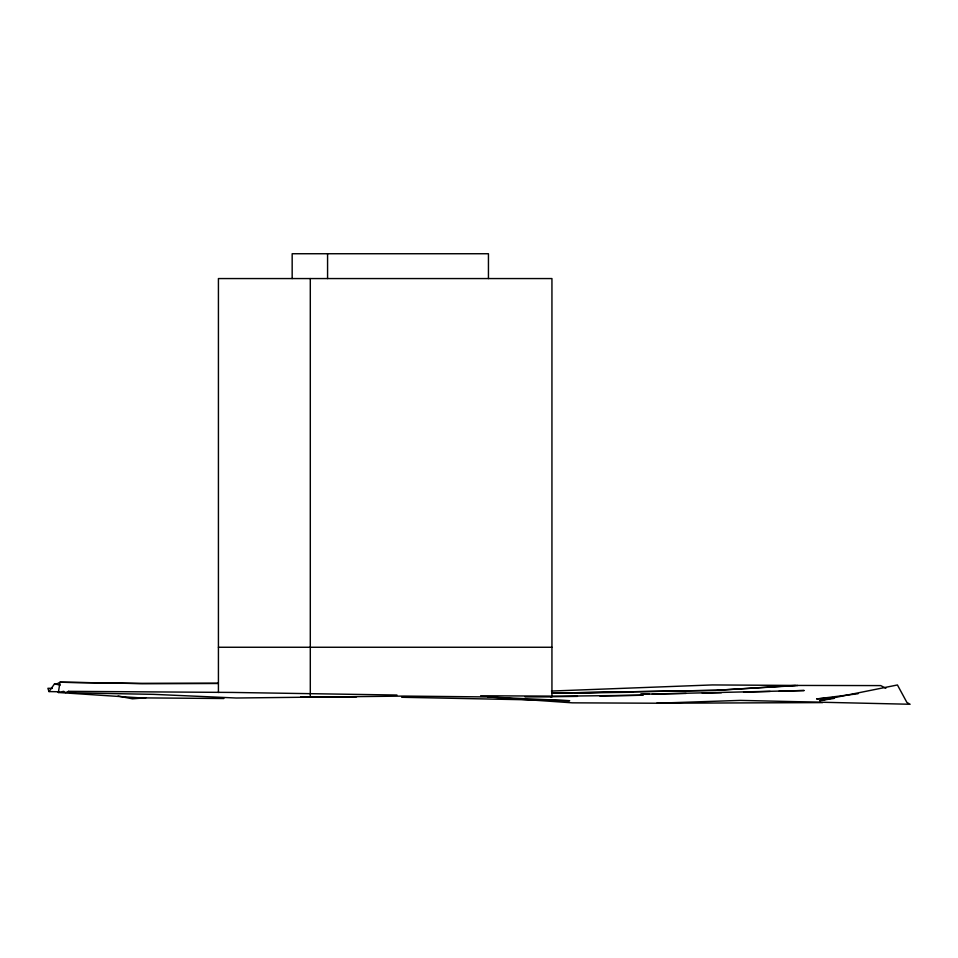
<?xml version="1.0" encoding="UTF-8"?>
<svg xmlns="http://www.w3.org/2000/svg" width="958" height="958" viewBox="0 0 958 958"><rect width="100%" height="100%" fill="white"/><g stroke="black" fill="none" stroke-linecap="round" stroke-linejoin="round"><path stroke-width="1.44" d="M223.897 698.514L140.155 697.867L58.366 692.49L60.007 682.228L139.868 683.473L218.22 683.389L142.251 683.581L60.007 682.228L56.917 683.916L54.486 683.952L48.99 691.58L59.36 691.772M396.959 695.041L232.638 692.442L68.557 691.341L65.623 692.622L63.695 691.317L58.366 692.49M834.119 698.418L819.605 700.633L897.43 684.97L906.915 702.465L910.1 704.262L740.33 700.394L656.709 703.22L572.345 702.837L487.981 696.945L404.216 696.083L236.255 698.011L153.46 694.346L70.425 692.814L68.557 691.341M858.069 693.724L816.611 698.945L825.533 698.19M828.514 697.939L832.981 697.556M145.856 697.795L132.503 698.813L118.062 696.059M885.827 688.275L880.749 685.593L795.356 685.437L715.961 690.323L551.976 693.125L715.961 690.323L797.786 685.509M551.413 691.053L712.309 684.934L795.356 685.437M743.564 692.155L770.172 691.437M779.046 691.197L804.181 690.514L640.555 694.287L649.368 694.119M652.314 694.071L686.108 693.424M702.274 693.113L721.386 692.754M577.47 696.382L550.587 696.717M599.864 695.987L643.141 695.221L561.963 696.167L480.641 695.771M574.872 693.101L632.927 692.227M822.694 702.609L656.709 703.22M218.424 647.261L551.94 647.261M300.74 696.897L356.544 696.897M525.092 696.897L551.94 696.897L551.94 278.562L218.424 278.562L218.424 692.514M401.689 697.28L543.126 700.118M549.03 700.25L569.699 700.717L487.981 696.945M52.319 688.395L47.9 688.287L48.99 691.58M54.486 683.952L60.27 685.054M488.448 278.562L488.448 253.738L292.166 253.738L292.166 278.562M327.576 253.738L327.576 278.562M310.296 278.562L310.296 696.897"/></g></svg>
